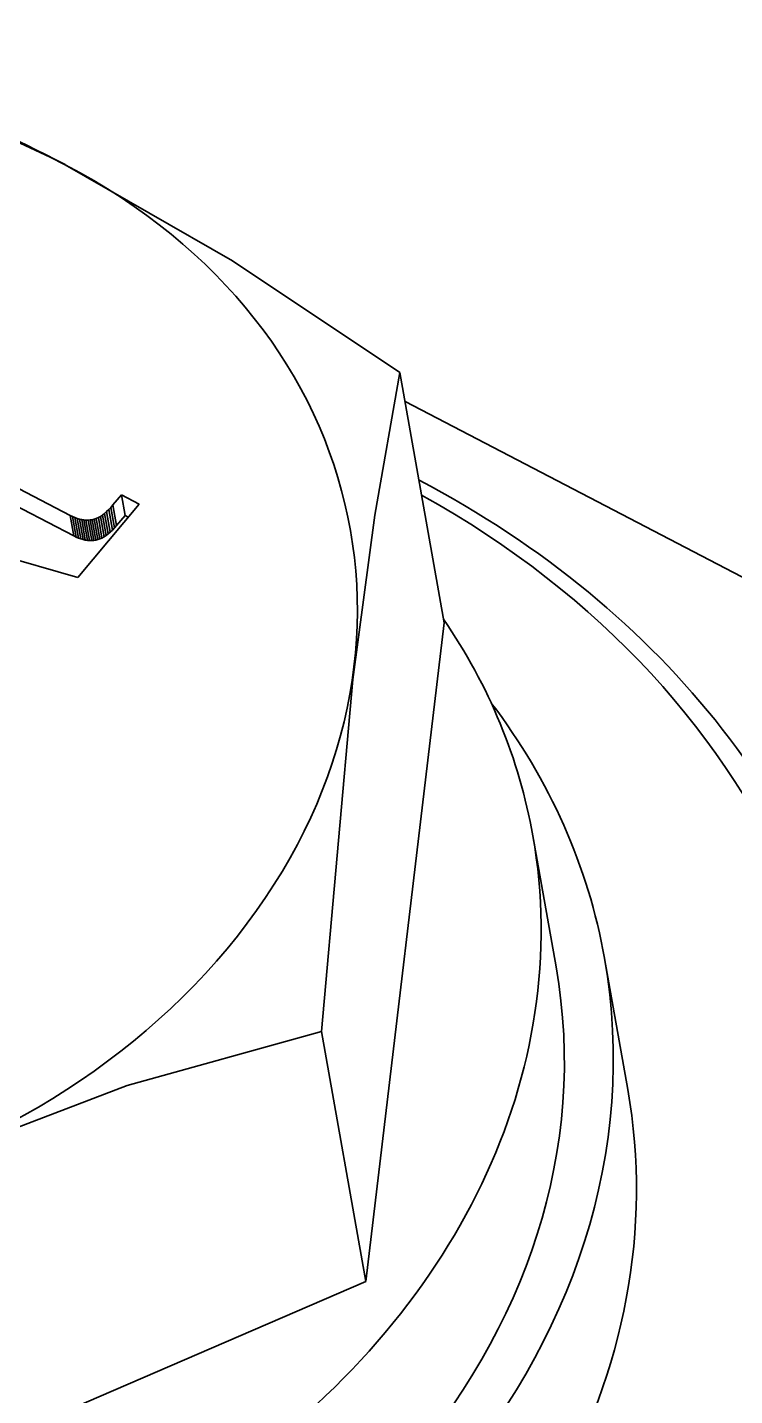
# Model space of a CAD drawing. Header units: millimetres. Extents: x 11035 to 42401, y -8968 to 2503.
# Drawn here: x 12286.37 to 12291.4, y 1736.88 to 1746.61 of the extents above; entities that cross this region are included whole.
import ezdxf

# ---------------------------------------------------------------- set-up
doc = ezdxf.new("R2010")
doc.units = ezdxf.units.MM
doc.layers.add('word_dim', color=253, linetype='Continuous')

# ---------------------------------------------------------------- blocks, each defined once
blk = doc.blocks.new('A$C5CD62552')
at = {"color": 7, "lineweight": 35, "ltscale": 0.084817}
blk.add_line((-15.6131, -259.6962), (-12.6047, -261.2646), dxfattribs=at)
at = {"color": 7, "lineweight": 35, "ltscale": 0.084815}
blk.add_line((-15.5872, -259.842), (-12.5789, -261.4104), dxfattribs=at)
at = {"color": 7, "lineweight": 35, "ltscale": 0.045206}
for p, q in [((-9.9426, -262.0287), (-10.2577, -260.2481)), ((-10.5005, -266.7164), (-10.8156, -264.9358))]:
    blk.add_line(p, q, dxfattribs=at)
at = {"color": 7, "lineweight": 35, "ltscale": 0.316547}
blk.add_line((1.0061, -266.3059), (-10.2215, -260.4524), dxfattribs=at)
at = {"color": 7, "lineweight": 35, "ltscale": 0.08475}
blk.add_line((-12.5509, -261.7069), (-15.8061, -260.7606), dxfattribs=at)
at = {"color": 7, "lineweight": 35, "ltscale": 0.002348}
blk.add_line((-12.301, -261.1899), (-12.2409, -261.1177), dxfattribs=at)
at = {"color": 7, "lineweight": 35, "ltscale": 0.003559}
blk.add_line((-12.2409, -261.1177), (-12.1147, -261.1835), dxfattribs=at)
at = {"color": 7, "lineweight": 35, "ltscale": 0.003702}
for p, q in [((-12.2409, -261.1177), (-12.2151, -261.2635)), ((-12.3459, -261.2372), (-12.32, -261.383)), ((-12.331, -261.2229), (-12.3053, -261.3688)), ((-12.3161, -261.2072), (-12.2902, -261.353)), ((-12.301, -261.1899), (-12.2752, -261.3357)), ((-12.6047, -261.2646), (-12.5789, -261.4104)), ((-12.5715, -261.2798), (-12.5457, -261.4256)), ((-12.5553, -261.2857), (-12.5295, -261.4315)), ((-12.5236, -261.294), (-12.4978, -261.4398)), ((-12.508, -261.2964), (-12.4823, -261.4422)), ((-12.4928, -261.2976), (-12.467, -261.4434)), ((-12.4777, -261.2976), (-12.452, -261.4435)), ((-12.463, -261.2965), (-12.4372, -261.4424)), ((-12.4194, -261.2856), (-12.3936, -261.4314)), ((-12.4049, -261.279), (-12.379, -261.4248)), ((-12.3608, -261.2499), (-12.3349, -261.3957))]:
    blk.add_line(p, q, dxfattribs=at)
at = {"color": 7, "lineweight": 35, "ltscale": 0.017032}
blk.add_line((-12.1147, -261.1835), (-12.5509, -261.7069), dxfattribs=at)
at = {"color": 7, "lineweight": 35, "ltscale": 0.000489234}
for p, q in [((-12.3608, -261.2499), (-12.3459, -261.2372)), ((-12.3349, -261.3957), (-12.32, -261.383))]:
    blk.add_line(p, q, dxfattribs=at)
at = {"color": 7, "lineweight": 35, "ltscale": 0.000515855}
blk.add_line((-12.3459, -261.2372), (-12.331, -261.2229), dxfattribs=at)
at = {"color": 7, "lineweight": 35, "ltscale": 0.000541848}
blk.add_line((-12.331, -261.2229), (-12.3161, -261.2072), dxfattribs=at)
at = {"color": 7, "lineweight": 35, "ltscale": 0.000574171}
blk.add_line((-12.3161, -261.2072), (-12.301, -261.1899), dxfattribs=at)
at = {"color": 7, "lineweight": 35, "ltscale": 0.000465411}
blk.add_line((-12.6047, -261.2646), (-12.588, -261.2727), dxfattribs=at)
at = {"color": 7, "lineweight": 35, "ltscale": 0.000448401}
blk.add_line((-12.588, -261.2727), (-12.5715, -261.2798), dxfattribs=at)
at = {"color": 7, "lineweight": 35, "ltscale": 0.003703}
for p, q in [((-12.588, -261.2727), (-12.5622, -261.4186)), ((-12.3902, -261.2708), (-12.3645, -261.4167)), ((-12.3755, -261.2611), (-12.3497, -261.407))]:
    blk.add_line(p, q, dxfattribs=at)
at = {"color": 7, "lineweight": 35, "ltscale": 0.000431508}
for p, q in [((-12.5715, -261.2798), (-12.5553, -261.2857)), ((-12.5457, -261.4256), (-12.5295, -261.4315))]:
    blk.add_line(p, q, dxfattribs=at)
at = {"color": 7, "lineweight": 35, "ltscale": 0.000413761}
blk.add_line((-12.5553, -261.2857), (-12.5394, -261.2904), dxfattribs=at)
at = {"color": 7, "lineweight": 35, "ltscale": 0.000403839}
blk.add_line((-12.5394, -261.2904), (-12.5236, -261.294), dxfattribs=at)
at = {"color": 7, "lineweight": 35, "ltscale": 0.003704}
for p, q in [((-12.5394, -261.2904), (-12.5135, -261.4363)), ((-12.4485, -261.2943), (-12.4226, -261.4402)), ((-12.434, -261.2907), (-12.4082, -261.4366))]:
    blk.add_line(p, q, dxfattribs=at)
at = {"color": 7, "lineweight": 35, "ltscale": 0.000395132}
blk.add_line((-12.5236, -261.294), (-12.508, -261.2964), dxfattribs=at)
at = {"color": 7, "lineweight": 35, "ltscale": 0.000382688}
for p, q in [((-12.508, -261.2964), (-12.4928, -261.2976)), ((-12.4823, -261.4422), (-12.467, -261.4434))]:
    blk.add_line(p, q, dxfattribs=at)
at = {"color": 7, "lineweight": 35, "ltscale": 0.000375369}
for p, q in [((-12.4928, -261.2976), (-12.4777, -261.2976)), ((-12.467, -261.4434), (-12.452, -261.4435))]:
    blk.add_line(p, q, dxfattribs=at)
at = {"color": 7, "lineweight": 35, "ltscale": 0.000370283}
for p, q in [((-12.4777, -261.2976), (-12.463, -261.2965)), ((-12.452, -261.4435), (-12.4372, -261.4424))]:
    blk.add_line(p, q, dxfattribs=at)
at = {"color": 7, "lineweight": 35, "ltscale": 0.000367521}
blk.add_line((-12.463, -261.2965), (-12.4485, -261.2943), dxfattribs=at)
at = {"color": 7, "lineweight": 35, "ltscale": 0.00037119}
for p, q in [((-12.4485, -261.2943), (-12.434, -261.2907)), ((-12.4226, -261.4402), (-12.4082, -261.4366))]:
    blk.add_line(p, q, dxfattribs=at)
at = {"color": 7, "lineweight": 35, "ltscale": 0.000387492}
blk.add_line((-12.434, -261.2907), (-12.4194, -261.2856), dxfattribs=at)
at = {"color": 7, "lineweight": 35, "ltscale": 0.000399434}
blk.add_line((-12.4194, -261.2856), (-12.4049, -261.279), dxfattribs=at)
at = {"color": 7, "lineweight": 35, "ltscale": 0.000419425}
blk.add_line((-12.4049, -261.279), (-12.3902, -261.2708), dxfattribs=at)
at = {"color": 7, "lineweight": 35, "ltscale": 0.000441834}
for p, q in [((-12.3902, -261.2708), (-12.3755, -261.2611)), ((-12.3645, -261.4167), (-12.3497, -261.407))]:
    blk.add_line(p, q, dxfattribs=at)
at = {"color": 7, "lineweight": 35, "ltscale": 0.000460525}
blk.add_line((-12.3755, -261.2611), (-12.3608, -261.2499), dxfattribs=at)
at = {"color": 7, "lineweight": 35, "ltscale": 0.000572164}
blk.add_line((-12.2902, -261.353), (-12.2752, -261.3357), dxfattribs=at)
at = {"color": 7, "lineweight": 35, "ltscale": 0.00235}
blk.add_line((-12.2752, -261.3357), (-12.2151, -261.2635), dxfattribs=at)
at = {"color": 7, "lineweight": 35, "ltscale": 0.000661354}
blk.add_line((-12.2151, -261.2635), (-12.1916, -261.2758), dxfattribs=at)
at = {"color": 7, "lineweight": 35, "ltscale": 0.000466083}
blk.add_line((-12.5789, -261.4104), (-12.5622, -261.4186), dxfattribs=at)
at = {"color": 7, "lineweight": 35, "ltscale": 0.000447801}
blk.add_line((-12.5622, -261.4186), (-12.5457, -261.4256), dxfattribs=at)
at = {"color": 7, "lineweight": 35, "ltscale": 0.000417121}
blk.add_line((-12.5295, -261.4315), (-12.5135, -261.4363), dxfattribs=at)
at = {"color": 7, "lineweight": 35, "ltscale": 0.000403502}
blk.add_line((-12.5135, -261.4363), (-12.4978, -261.4398), dxfattribs=at)
at = {"color": 7, "lineweight": 35, "ltscale": 0.000385114}
blk.add_line((-12.4082, -261.4366), (-12.3936, -261.4314), dxfattribs=at)
at = {"color": 7, "lineweight": 35, "ltscale": 0.00040221}
blk.add_line((-12.3936, -261.4314), (-12.379, -261.4248), dxfattribs=at)
at = {"color": 7, "lineweight": 35, "ltscale": 0.000416017}
blk.add_line((-12.379, -261.4248), (-12.3645, -261.4167), dxfattribs=at)
at = {"color": 7, "lineweight": 35, "ltscale": 0.000463877}
blk.add_line((-12.3497, -261.407), (-12.3349, -261.3957), dxfattribs=at)
at = {"color": 7, "lineweight": 35, "ltscale": 0.000513657}
blk.add_line((-12.32, -261.383), (-12.3053, -261.3688), dxfattribs=at)
at = {"color": 7, "lineweight": 35, "ltscale": 0.00054395}
blk.add_line((-12.3053, -261.3688), (-12.2902, -261.353), dxfattribs=at)
at = {"color": 7, "lineweight": 35, "ltscale": 0.000392115}
blk.add_line((-12.4978, -261.4398), (-12.4823, -261.4422), dxfattribs=at)
at = {"color": 7, "lineweight": 35, "ltscale": 0.000370308}
blk.add_line((-12.4372, -261.4424), (-12.4226, -261.4402), dxfattribs=at)
at = {"color": 7, "lineweight": 35, "ltscale": 0.118019}
blk.add_line((-10.5005, -266.7164), (-9.9426, -262.0287), dxfattribs=at)
at = {"color": 7, "lineweight": 35, "ltscale": 0.023696}
blk.add_line((-9.3119, -263.5437), (-9.1467, -264.477), dxfattribs=at)
at = {"color": 7, "lineweight": 35, "ltscale": 0.023695}
blk.add_line((-8.8021, -264.416), (-8.6369, -265.3493), dxfattribs=at)
at = {"color": 7, "lineweight": 35, "ltscale": 0.1423}
blk.add_line((-15.7274, -268.9699), (-10.5005, -266.7164), dxfattribs=at)
at = {"color": 7, "lineweight": 35}
for points in [[(-12.6421, -258.7682), (-11.4497, -259.4534), (-10.2577, -260.2481)], [(-10.2577, -260.2481), (-10.4365, -261.2633), (-10.5944, -262.4322), (-10.8156, -264.9358)], [(-10.8156, -264.9358), (-12.2009, -265.322), (-13.5865, -265.8508), (-14.8917, -266.5013), (-16.0426, -267.1893)]]:
    blk.add_lwpolyline(points, dxfattribs=at)
blk.add_arc((-19.4165, -271.764), 14.6557, 62.4684, 72.19164, dxfattribs=at)
for centre, major_axis, start_param, end_param in [((-15.5345, -262.2387), (-4.9235, -0.8713), 0.808481, 7.091666), ((-14.7706, -266.5553), (7.8776, 1.3942), 0.000027, 0.805272), ((-14.7912, -266.4386), (-7.6807, -1.3593), 5.403318, 10.205183), ((-15.1215, -264.572), (5.8097, 1.0282), 0.000027, 0.349689), ((-14.9564, -265.5053), (-6.1544, -1.0892), 3.141619, 3.534773), ((-15.1215, -264.572), (5.8097, 1.0282), 3.141619, 6.283212), ((-14.9564, -265.5053), (-6.1544, -1.0892), 0.000027, 3.141619), ((-14.9564, -265.5053), (-5.8097, -1.0282), 0.000027, 3.141619), ((-14.7706, -266.5553), (7.8776, 1.3942), 3.141619, 6.283212), ((-14.7912, -266.4386), (-6.1544, -1.0892), 0.808481, 3.141619), ((-14.5022, -268.0719), (7.8776, 1.3942), 3.141619, 6.283212)]:
    blk.add_ellipse(centre, major_axis=major_axis, ratio=0.805657, start_param=start_param, end_param=end_param, dxfattribs=at)

msp = doc.modelspace()

# ---------------------------------------------------------------- block references
at = {"layer": 'word_dim', "color": 3, "linetype": 'Continuous', "ltscale": 2}
msp.add_blockref('A$C5CD62552', (12299.2759, 2004.4039), dxfattribs=at)

doc.saveas('drawing.dxf')
